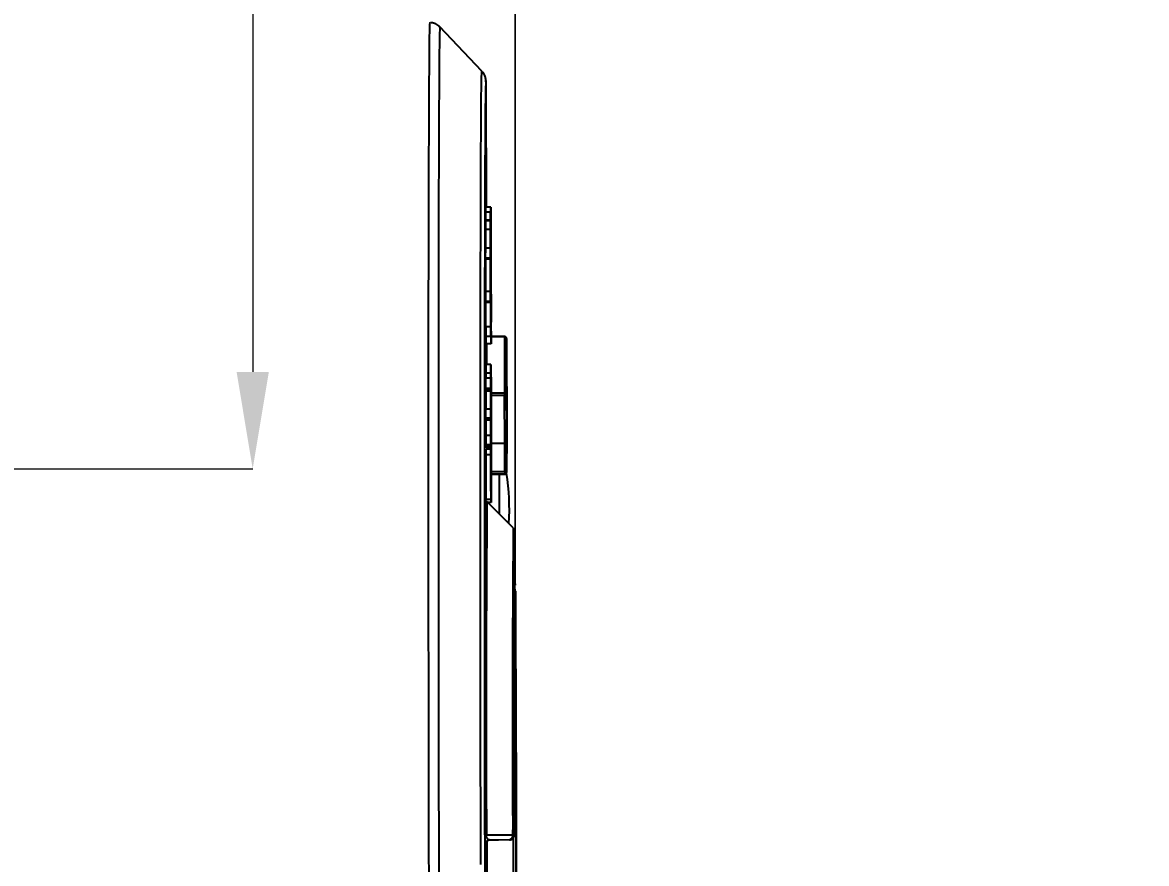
# Model space of a CAD drawing. Header units: millimetres. Extents: x 2301 to 4250, y 838 to 2217.
# Drawn here: x 3310.4 to 3426.4, y 1186.9 to 1273.6 of the extents above; entities that cross this region are included whole.
import ezdxf

# ---------------------------------------------------------------- set-up
doc = ezdxf.new("R2010")
doc.units = ezdxf.units.MM
doc.layers.add('AM_5', color=3, linetype='Continuous', lineweight=25)
doc.layers.add('标注', color=3, linetype='Continuous', lineweight=13)
doc.styles.add('SLDTEXTSTYLE1', font='txt.shx', dxfattribs={"width": 0.7, "bigfont": 'gbcbig.shx'})
doc.dimstyles.new('SLDDIMSTYLE12$0', dxfattribs={"dimtxt": 12, "dimasz": 10, "dimexe": 0, "dimexo": 0.0625, "dimgap": 0.875, "dimtad": 1, "dimdec": 1, "dimlfac": 1.8, "dimrnd": 1e-09, "dimzin": 12, "dimdsep": 46, "dimtxsty": 'SLDTEXTSTYLE1', "dimcen": 0.09, "dimdle": 8.16, "dimclrd": 3, "dimclre": 3, "dimadec": 0, "dimazin": 3, "dimtfac": 1, "dimtdec": 1, "dimtofl": 0, "dimtmove": 0, "dimatfit": 3, "dimfxl": 0, "dimfrac": 2, "dimtolj": 1, "dimlwd": 5, "dimlwe": 5, "dimarcsym": 0})

# ---------------------------------------------------------------- blocks, each defined once
blk = doc.blocks.new('*D73')
at = {"layer": 'Defpoints', "color": 0, "transparency": 16777216}
for p in [(3361.3, 1388.11), (3189.17, 1300.49), (3361.3, 1219.31)]:
    blk.add_point(p, dxfattribs=at)
at = {"layer": '标注', "color": 3, "lineweight": 5, "transparency": 16777216}
blk.add_line((3189.17, 1300.55), (3189.17, 1388.11), dxfattribs=at)
at = {"layer": '标注', "color": 3, "linetype": 'Continuous', "lineweight": 5, "transparency": 16777216}
for p, q in [((3199.17, 1388.11), (3351.3, 1388.11)), ((3361.3, 1219.37), (3361.3, 1388.11))]:
    blk.add_line(p, q, dxfattribs=at)
at = {"layer": '标注', "color": 3, "transparency": 16777216}
for points in [[(3199.17, 1389.78), (3199.17, 1386.45), (3189.17, 1388.11)], [(3351.3, 1389.78), (3351.3, 1386.45), (3361.3, 1388.11)]]:
    blk.add_solid(points, dxfattribs=at)
at = {"layer": '标注', "color": 0, "transparency": 16777216, "insert": (3275.24, 1393.99), "char_height": 10, "attachment_point": 5, "style": 'SLDTEXTSTYLE1'}
blk.add_mtext('\\A1;175', dxfattribs=at)
blk = doc.blocks.new('*D52')
at = {"layer": 'Defpoints', "color": 0, "transparency": 16777216}
for p in [(3307.18, 1341.68), (3038.87, 1227.58), (3334.16, 1227.58)]:
    blk.add_point(p, dxfattribs=at)
at = {"layer": '标注', "color": 3, "lineweight": 5, "transparency": 16777216}
blk.add_line((3307.24, 1341.68), (3334.16, 1341.68), dxfattribs=at)
at = {"layer": '标注', "color": 3, "linetype": 'Continuous', "lineweight": 5, "transparency": 16777216}
for p, q in [((3334.16, 1331.68), (3334.16, 1237.58)), ((3038.93, 1227.58), (3334.16, 1227.58))]:
    blk.add_line(p, q, dxfattribs=at)
at = {"layer": '标注', "color": 3, "transparency": 16777216}
for points in [[(3332.5, 1331.68), (3335.83, 1331.68), (3334.16, 1341.68)], [(3332.5, 1237.58), (3335.83, 1237.58), (3334.16, 1227.58)]]:
    blk.add_solid(points, dxfattribs=at)
at = {"layer": '标注', "color": 0, "transparency": 16777216, "insert": (3328.29, 1284.63), "char_height": 10, "attachment_point": 5, "rotation": 90, "style": 'SLDTEXTSTYLE1'}
blk.add_mtext('\\A1;115', dxfattribs=at)
blk = doc.blocks.new('*D75')
at = {"layer": 'AM_5', "color": 3, "lineweight": 5, "transparency": 16777216}
blk.add_line((3361.25, 1218.69), (3361.25, 1387.5), dxfattribs=at)
at = {"layer": 'AM_5', "color": 3, "linetype": 'Continuous', "lineweight": 5, "transparency": 16777216}
for p, q in [((3371.25, 1387.5), (3532.23, 1387.5)), ((3542.23, 1221.2), (3542.23, 1387.5))]:
    blk.add_line(p, q, dxfattribs=at)
at = {"layer": 'AM_5', "color": 3, "transparency": 16777216}
for points in [[(3371.25, 1389.17), (3371.25, 1385.84), (3361.25, 1387.5)], [(3532.23, 1389.17), (3532.23, 1385.84), (3542.23, 1387.5)]]:
    blk.add_solid(points, dxfattribs=at)
at = {"layer": 'Defpoints', "color": 0, "transparency": 16777216}
for p in [(3542.23, 1387.5), (3542.23, 1221.14), (3361.25, 1218.63)]:
    blk.add_point(p, dxfattribs=at)
at = {"layer": 'AM_5', "color": 0, "transparency": 16777216, "insert": (3451.74, 1394.38), "char_height": 12, "attachment_point": 5, "style": 'SLDTEXTSTYLE1'}
blk.add_mtext('\\A1;195', dxfattribs=at)

msp = doc.modelspace()

# ---------------------------------------------------------------- linework, layer by layer
at = {"color": 7, "linetype": 'Continuous', "lineweight": 25}
for p, q in [((3357.818, 1268.601), (3353.486, 1273.15)), ((3358.286, 1254.569), (3358.265, 1266.876)), ((3358.72, 1254.055), (3358.22, 1254.054)), ((3358.22, 1253.223), (3358.22, 1254.054)), ((3358.731, 1254.57), (3358.231, 1254.569)), ((3358.231, 1254.569), (3358.232, 1254.569)), ((3358.232, 1254.054), (3358.231, 1254.569)), ((3358.732, 1254.57), (3358.232, 1254.569)), ((3358.72, 1253.224), (3358.72, 1254.055)), ((3358.731, 1254.57), (3358.732, 1254.57)), ((3358.732, 1254.57), (3358.738, 1251.954)), ((3358.206, 1252.26), (3358.207, 1253.154)), ((3358.707, 1253.155), (3358.207, 1253.154)), ((3358.72, 1253.224), (3358.22, 1253.223)), ((3358.706, 1252.261), (3358.707, 1253.155)), ((3358.706, 1252.261), (3358.206, 1252.26)), ((3358.742, 1252.594), (3358.736, 1252.594)), ((3358.741, 1251.636), (3358.742, 1252.594)), ((3358.737, 1249.782), (3358.738, 1250.613)), ((3358.204, 1249.321), (3358.205, 1250.343)), ((3358.705, 1250.344), (3358.205, 1250.343)), ((3358.704, 1249.322), (3358.705, 1250.344)), ((3358.709, 1250.026), (3358.712, 1249.963)), ((3358.713, 1249.389), (3358.709, 1249.451)), ((3358.72, 1245.752), (3358.713, 1249.389)), ((3358.714, 1249.964), (3358.727, 1249.906)), ((3358.728, 1249.331), (3358.715, 1249.39)), ((3358.715, 1249.39), (3358.722, 1245.752)), ((3358.704, 1249.322), (3358.204, 1249.321)), ((3358.205, 1249.193), (3358.204, 1249.321)), ((3358.705, 1249.194), (3358.205, 1249.193)), ((3358.22, 1245.876), (3358.213, 1249.193)), ((3358.705, 1249.194), (3358.704, 1249.322)), ((3358.728, 1249.331), (3358.715, 1249.331)), ((3358.725, 1249.011), (3358.716, 1249.011)), ((3358.721, 1249.009), (3358.716, 1249.009)), ((3358.72, 1248.242), (3358.717, 1248.242)), ((3358.72, 1248.242), (3358.721, 1249.009)), ((3358.725, 1248.244), (3358.725, 1249.011)), ((3358.735, 1245.821), (3358.728, 1249.331)), ((3358.731, 1248.63), (3358.736, 1246.205)), ((3358.736, 1248.057), (3358.732, 1248.057)), ((3358.735, 1247.035), (3358.736, 1248.057)), ((3358.74, 1247.739), (3358.742, 1247.74)), ((3358.743, 1247.166), (3358.74, 1247.165)), ((3358.743, 1247.741), (3358.749, 1247.743)), ((3358.751, 1247.169), (3358.745, 1247.167)), ((3358.735, 1247.035), (3358.734, 1247.035)), ((3358.736, 1246.844), (3358.735, 1247.035)), ((3358.736, 1246.844), (3358.735, 1246.844)), ((3358.213, 1244.853), (3358.213, 1245.876)), ((3358.713, 1245.876), (3358.213, 1245.876)), ((3358.713, 1244.854), (3358.213, 1244.853)), ((3358.213, 1244.726), (3358.213, 1244.853)), ((3358.713, 1244.727), (3358.213, 1244.726)), ((3358.713, 1244.854), (3358.713, 1245.876)), ((3358.713, 1244.727), (3358.713, 1244.854)), ((3358.716, 1245.686), (3358.72, 1245.752)), ((3358.721, 1245.177), (3358.718, 1245.112)), ((3358.722, 1245.752), (3358.725, 1245.754)), ((3358.725, 1245.754), (3358.722, 1245.754)), ((3358.736, 1245.247), (3358.723, 1245.178)), ((3358.727, 1245.754), (3358.73, 1245.756)), ((3358.732, 1245.756), (3358.735, 1245.821)), ((3358.749, 1245.188), (3358.748, 1244.358)), ((3358.728, 1243.136), (3358.727, 1242.241)), ((3358.76, 1243.468), (3358.759, 1242.701)), ((3358.727, 1242.241), (3358.227, 1242.241)), ((3358.244, 1241.226), (3358.242, 1242.241)), ((3358.745, 1242.057), (3358.744, 1241.226)), ((3358.744, 1241.226), (3358.244, 1241.226)), ((3358.26, 1240.465), (3358.256, 1241.226)), ((3358.76, 1240.466), (3358.26, 1240.465)), ((3358.314, 1238.352), (3358.311, 1240.466)), ((3360.16, 1241.221), (3358.758, 1241.218)), ((3360.16, 1241.186), (3358.758, 1241.184)), ((3358.76, 1240.594), (3358.76, 1240.466)), ((3360.384, 1236.088), (3360.36, 1241.021)), ((3358.243, 1237.457), (3358.244, 1238.352)), ((3358.744, 1238.352), (3358.244, 1238.352)), ((3358.743, 1237.458), (3358.744, 1238.352)), ((3360.359, 1238.62), (3360.364, 1237.565)), ((3360.359, 1238.423), (3360.359, 1238.62)), ((3360.363, 1237.607), (3360.359, 1238.423)), ((3358.23, 1235.855), (3358.231, 1236.941)), ((3358.731, 1236.942), (3358.231, 1236.941)), ((3358.743, 1237.458), (3358.243, 1237.457)), ((3358.73, 1235.856), (3358.731, 1236.942)), ((3358.751, 1236.695), (3358.752, 1237.525)), ((3358.754, 1236.44), (3358.751, 1236.695)), ((3358.752, 1237.525), (3358.754, 1237.079)), ((3360.357, 1236.997), (3360.361, 1236.232)), ((3360.357, 1236.8), (3360.357, 1236.997)), ((3360.362, 1235.797), (3360.357, 1236.8)), ((3360.358, 1237.679), (3360.362, 1236.976)), ((3360.358, 1237.483), (3360.358, 1237.679)), ((3360.362, 1236.78), (3360.358, 1237.483)), ((3360.361, 1236.976), (3360.362, 1236.976)), ((3360.361, 1236.232), (3360.362, 1236.78)), ((3360.362, 1236.976), (3360.363, 1237.607)), ((3360.364, 1237.565), (3360.362, 1235.797)), ((3360.363, 1237.565), (3360.364, 1237.565)), ((3360.365, 1235.291), (3360.368, 1236.862)), ((3360.369, 1236.625), (3360.367, 1235.053)), ((3360.367, 1236.625), (3360.369, 1236.625)), ((3360.368, 1236.862), (3360.369, 1236.625)), ((3358.73, 1235.856), (3358.23, 1235.855)), ((3358.231, 1235.664), (3358.23, 1235.855)), ((3358.731, 1235.665), (3358.231, 1235.664)), ((3358.244, 1233.749), (3358.24, 1235.604)), ((3358.74, 1235.604), (3358.24, 1235.604)), ((3358.731, 1235.665), (3358.73, 1235.856)), ((3358.74, 1235.604), (3358.735, 1235.898)), ((3358.745, 1233.435), (3358.74, 1235.604)), ((3358.742, 1235.605), (3358.752, 1230.883)), ((3358.763, 1232.037), (3358.754, 1236.44)), ((3358.756, 1236.441), (3358.76, 1234.463)), ((3358.771, 1236.064), (3358.756, 1236.064)), ((3358.771, 1234.85), (3358.771, 1236.064)), ((3360.36, 1236.232), (3360.361, 1236.232)), ((3360.363, 1235.704), (3360.365, 1235.291)), ((3360.363, 1235.508), (3360.363, 1235.704)), ((3360.368, 1234.443), (3360.363, 1235.508)), ((3358.771, 1234.85), (3358.759, 1234.85)), ((3358.772, 1234.723), (3358.759, 1234.723)), ((3358.76, 1234.463), (3358.771, 1234.467)), ((3358.771, 1234.467), (3358.76, 1234.467)), ((3358.772, 1234.723), (3358.771, 1234.85)), ((3360.152, 1235.152), (3358.772, 1235.149)), ((3358.773, 1235.403), (3360.152, 1235.405)), ((3360.176, 1230.219), (3360.152, 1235.152)), ((3360.352, 1235.293), (3360.376, 1230.361)), ((3360.364, 1235.291), (3360.365, 1235.291)), ((3360.411, 1235.35), (3360.365, 1235.35)), ((3360.365, 1235.053), (3360.367, 1235.053)), ((3360.367, 1235.053), (3360.369, 1234.64)), ((3360.367, 1234.64), (3360.369, 1234.64)), ((3360.369, 1234.64), (3360.368, 1234.443)), ((3360.376, 1232.893), (3360.378, 1234.66)), ((3360.378, 1234.66), (3360.379, 1234.454)), ((3360.379, 1234.454), (3360.378, 1233.192)), ((3360.378, 1234.454), (3360.379, 1234.454)), ((3358.233, 1232.79), (3358.234, 1233.749)), ((3358.734, 1233.75), (3358.234, 1233.749)), ((3358.733, 1232.791), (3358.734, 1233.75)), ((3358.738, 1233.432), (3358.745, 1233.435)), ((3358.756, 1232.609), (3358.756, 1233.311)), ((3358.769, 1233.892), (3358.761, 1233.888)), ((3358.761, 1233.888), (3358.764, 1232.484)), ((3358.772, 1233.637), (3358.762, 1233.637)), ((3358.774, 1234.213), (3358.772, 1233.637)), ((3360.036, 1233.727), (3360.411, 1233.727)), ((3360.376, 1233.192), (3360.378, 1233.192)), ((3360.376, 1233.172), (3360.378, 1233.172)), ((3360.38, 1233.513), (3360.377, 1232.572)), ((3360.378, 1233.172), (3360.381, 1234.185)), ((3360.378, 1233.192), (3360.378, 1233.172)), ((3360.379, 1233.513), (3360.38, 1233.513)), ((3360.38, 1234.019), (3360.381, 1234.019)), ((3360.38, 1233.492), (3360.38, 1233.513)), ((3360.38, 1232.097), (3360.38, 1233.492)), ((3360.381, 1234.185), (3360.381, 1234.019)), ((3360.381, 1234.019), (3360.381, 1232.51)), ((3360.381, 1232.489), (3360.383, 1233.751)), ((3360.384, 1233.544), (3360.381, 1231.776)), ((3360.382, 1233.544), (3360.384, 1233.544)), ((3360.383, 1233.751), (3360.384, 1233.544)), ((3360.385, 1233.327), (3360.39, 1232.272)), ((3360.385, 1233.13), (3360.385, 1233.327)), ((3360.388, 1232.314), (3360.385, 1233.13)), ((3358.733, 1232.791), (3358.233, 1232.79)), ((3358.234, 1232.599), (3358.233, 1232.79)), ((3358.734, 1232.6), (3358.234, 1232.599)), ((3358.25, 1231.006), (3358.246, 1232.599)), ((3358.734, 1232.6), (3358.733, 1232.791)), ((3358.746, 1232.86), (3358.739, 1232.857)), ((3358.75, 1230.754), (3358.746, 1232.86)), ((3358.764, 1232.484), (3358.775, 1232.489)), ((3358.775, 1232.489), (3358.764, 1232.489)), ((3358.778, 1232.298), (3358.776, 1231.595)), ((3360.377, 1232.572), (3360.376, 1232.893)), ((3360.38, 1232.51), (3360.381, 1232.51)), ((3360.38, 1232.489), (3360.381, 1232.489)), ((3360.381, 1231.776), (3360.38, 1232.097)), ((3360.381, 1232.51), (3360.381, 1232.489)), ((3360.384, 1232.386), (3360.388, 1231.683)), ((3360.384, 1232.19), (3360.384, 1232.386)), ((3360.387, 1231.487), (3360.384, 1232.19)), ((3360.39, 1232.272), (3360.387, 1230.505)), ((3360.388, 1231.683), (3360.388, 1232.314)), ((3360.388, 1232.272), (3360.39, 1232.272)), ((3360.391, 1232.045), (3360.392, 1231.797)), ((3360.392, 1230.856), (3360.391, 1232.045)), ((3358.242, 1230.047), (3358.243, 1231.006)), ((3358.743, 1231.007), (3358.243, 1231.006)), ((3358.742, 1230.048), (3358.743, 1231.007)), ((3358.752, 1230.883), (3358.755, 1230.437)), ((3358.767, 1230.123), (3358.764, 1231.718)), ((3358.772, 1231.913), (3358.765, 1231.91)), ((3358.765, 1231.91), (3358.769, 1230.187)), ((3358.776, 1231.595), (3358.766, 1231.595)), ((3358.773, 1231.908), (3358.772, 1231.913)), ((3360.383, 1231.704), (3360.387, 1230.939)), ((3360.383, 1231.507), (3360.383, 1231.704)), ((3360.387, 1230.505), (3360.383, 1231.507)), ((3360.385, 1230.939), (3360.387, 1230.939)), ((3360.386, 1231.683), (3360.388, 1231.683)), ((3360.387, 1230.939), (3360.387, 1231.487)), ((3360.391, 1231.797), (3360.392, 1231.797)), ((3360.392, 1231.797), (3360.393, 1230.66)), ((3360.394, 1230.391), (3360.395, 1231.156)), ((3360.397, 1230.918), (3360.394, 1229.15)), ((3360.395, 1231.156), (3360.397, 1230.918)), ((3360.395, 1230.918), (3360.397, 1230.918)), ((3358.742, 1230.048), (3358.242, 1230.047)), ((3358.243, 1229.856), (3358.242, 1230.047)), ((3358.743, 1229.857), (3358.243, 1229.856)), ((3358.253, 1229.733), (3358.253, 1229.856)), ((3358.753, 1229.734), (3358.253, 1229.733)), ((3358.743, 1229.857), (3358.742, 1230.048)), ((3358.747, 1230.753), (3358.75, 1230.754)), ((3358.752, 1230.18), (3358.747, 1230.178)), ((3358.753, 1229.734), (3358.752, 1230.18)), ((3358.755, 1230.437), (3358.753, 1229.734)), ((3358.765, 1229.675), (3358.767, 1230.123)), ((3358.766, 1229.42), (3358.765, 1229.675)), ((3358.769, 1230.187), (3358.781, 1230.192)), ((3358.781, 1230.192), (3358.769, 1230.192)), ((3358.785, 1230.002), (3358.782, 1229.362)), ((3358.824, 1230.217), (3360.176, 1230.219)), ((3360.387, 1230.66), (3360.393, 1230.66)), ((3360.429, 1230.637), (3360.387, 1230.637)), ((3360.394, 1229.15), (3360.391, 1229.667)), ((3360.392, 1229.812), (3360.393, 1229.584)), ((3360.393, 1230.66), (3360.394, 1230.391)), ((3360.394, 1230.194), (3360.393, 1230.484)), ((3360.393, 1230.391), (3360.394, 1230.391)), ((3360.393, 1229.584), (3360.394, 1230.194)), ((3358.246, 1229.027), (3358.247, 1229.603)), ((3358.746, 1229.028), (3358.246, 1229.027)), ((3358.747, 1229.604), (3358.247, 1229.603)), ((3358.746, 1229.028), (3358.747, 1229.604)), ((3358.759, 1228.522), (3358.76, 1229.161)), ((3358.762, 1229.482), (3358.762, 1228.779)), ((3358.766, 1229.42), (3358.762, 1229.42)), ((3358.782, 1229.362), (3358.762, 1229.362)), ((3358.768, 1229.357), (3358.762, 1229.357)), ((3358.768, 1229.357), (3358.769, 1229.421)), ((3358.775, 1227.252), (3358.768, 1229.357)), ((3358.779, 1229.616), (3358.771, 1229.613)), ((3360.392, 1229.584), (3360.393, 1229.584)), ((3358.752, 1227.37), (3358.762, 1227.31)), ((3358.763, 1226.672), (3358.754, 1226.732)), ((3358.764, 1227.311), (3358.775, 1227.252)), ((3358.778, 1226.614), (3358.766, 1226.673)), ((3358.777, 1227.292), (3360.183, 1227.294)), ((3360.184, 1227.041), (3358.778, 1227.039)), ((3358.778, 1227.035), (3360.185, 1227.038)), ((3360.186, 1227.041), (3360.184, 1227.041)), ((3358.757, 1225.265), (3358.757, 1224.434)), ((3358.769, 1225.461), (3358.768, 1224.694)), ((3358.785, 1225.148), (3358.785, 1224.126)), ((3358.757, 1224.434), (3358.257, 1224.433)), ((3361.054, 1221.494), (3358.342, 1224.197)), ((3358.785, 1224.126), (3358.413, 1224.126)), ((3358.768, 1224.694), (3358.757, 1224.694)), ((3361.052, 1221.492), (3361.054, 1221.494)), ((3361.251, 1215.71), (3361.252, 1217.951)), ((3361.251, 1215.71), (3361.235, 1215.584)), ((3361.273, 1214.958), (3361.273, 1212.717)), ((3360.999, 1189.835), (3360.999, 1190.339)), ((3358.366, 1189.214), (3358.519, 1189.327)), ((3360.836, 1189.34), (3360.845, 1189.344)), ((3361.147, 1189.804), (3361.155, 1189.808)), ((3358.161, 1188.804), (3358.142, 1188.797))]:
    msp.add_line(p, q, dxfattribs=at)
at = {"color": 7, "linetype": 'Continuous', "lineweight": 25, "flags": 128}
for points in [[(3352.357, 1183.99), (3352.347, 1189.544), (3352.339, 1195.086), (3352.331, 1200.596), (3352.325, 1206.048), (3352.321, 1211.423), (3352.317, 1216.696), (3352.315, 1221.848), (3352.314, 1226.856), (3352.314, 1231.7), (3352.315, 1236.36), (3352.318, 1240.817), (3352.322, 1245.054), (3352.327, 1249.051), (3352.334, 1252.794), (3352.341, 1256.267), (3352.35, 1259.455), (3352.36, 1262.346), (3352.371, 1264.927), (3352.383, 1267.188), (3352.396, 1269.12), (3352.41, 1270.715), (3352.425, 1271.966), (3352.441, 1272.869), (3352.457, 1273.418), (3352.474, 1273.613), (3352.475, 1273.614)], [(3353.487, 1273.149), (3353.485, 1273.15), (3353.468, 1272.956), (3353.451, 1272.409), (3353.436, 1271.511), (3353.421, 1270.267), (3353.407, 1268.681), (3353.394, 1266.759), (3353.382, 1264.51), (3353.371, 1261.943), (3353.361, 1259.068), (3353.352, 1255.896), (3353.345, 1252.442), (3353.338, 1248.72), (3353.333, 1244.743), (3353.329, 1240.53), (3353.326, 1236.096), (3353.325, 1231.461), (3353.325, 1226.643), (3353.326, 1221.662), (3353.328, 1216.538), (3353.332, 1211.293), (3353.336, 1205.947), (3353.343, 1200.524), (3353.35, 1195.044), (3353.358, 1189.531), (3353.368, 1184.007)], [(3357.701, 1186.782), (3357.692, 1192.132), (3357.685, 1197.459), (3357.678, 1202.741), (3357.673, 1207.955), (3357.669, 1213.078), (3357.667, 1218.089), (3357.665, 1222.966), (3357.665, 1227.688), (3357.666, 1232.236), (3357.668, 1236.588), (3357.672, 1240.728), (3357.677, 1244.636), (3357.683, 1248.297), (3357.69, 1251.694), (3357.698, 1254.814), (3357.707, 1257.641), (3357.718, 1260.166), (3357.73, 1262.376), (3357.742, 1264.262), (3357.755, 1265.816), (3357.77, 1267.031), (3357.785, 1267.903), (3357.801, 1268.427), (3357.817, 1268.601), (3357.818, 1268.601)], [(3358.228, 1267.563), (3358.214, 1267.376), (3358.198, 1266.825), (3358.183, 1265.916), (3358.168, 1264.656), (3358.155, 1263.048), (3358.142, 1261.101), (3358.131, 1258.823), (3358.121, 1256.224), (3358.111, 1253.316), (3358.103, 1250.111), (3358.096, 1246.625), (3358.091, 1242.872), (3358.086, 1238.869), (3358.083, 1234.635), (3358.081, 1230.187), (3358.08, 1225.547), (3358.081, 1220.734), (3358.083, 1215.77), (3358.086, 1210.677), (3358.091, 1205.478), (3358.096, 1200.196), (3358.103, 1194.855), (3358.112, 1189.479), (3358.121, 1184.09)], [(3358.265, 1266.876), (3358.248, 1267.402), (3358.23, 1267.569), (3358.228, 1267.563)], [(3360.152, 1235.405), (3360.191, 1235.403), (3360.228, 1235.397), (3360.263, 1235.386), (3360.293, 1235.372), (3360.318, 1235.356), (3360.337, 1235.336), (3360.348, 1235.315), (3360.352, 1235.293)], [(3360.396, 1235.268), (3360.394, 1235.182), (3360.393, 1235.151), (3360.393, 1235.151)], [(3358.136, 1189.852), (3358.131, 1193.464), (3358.128, 1197.013), (3358.126, 1200.468), (3358.125, 1203.796), (3358.125, 1206.965), (3358.126, 1209.947), (3358.129, 1212.714), (3358.133, 1215.239), (3358.138, 1217.499), (3358.144, 1219.474), (3358.151, 1221.144), (3358.16, 1222.495), (3358.169, 1223.513), (3358.179, 1224.189), (3358.19, 1224.517), (3358.201, 1224.494), (3358.213, 1224.119), (3358.226, 1223.397), (3358.239, 1222.334), (3358.252, 1220.94)], [(3361.252, 1217.951), (3361.239, 1219.312), (3361.226, 1220.303), (3361.213, 1220.915), (3361.202, 1221.14), (3361.19, 1220.975), (3361.18, 1220.423), (3361.17, 1219.489), (3361.162, 1218.185), (3361.155, 1216.525), (3361.148, 1214.527), (3361.143, 1212.216), (3361.14, 1209.616), (3361.138, 1206.757), (3361.137, 1203.673), (3361.137, 1200.397), (3361.139, 1196.968), (3361.142, 1193.423), (3361.147, 1189.804)], [(3361.37, 1158.789), (3361.375, 1161.046), (3361.379, 1163.597), (3361.381, 1166.411), (3361.382, 1169.458), (3361.382, 1172.702), (3361.38, 1176.107), (3361.377, 1179.634), (3361.373, 1183.242), (3361.367, 1186.892), (3361.36, 1190.541), (3361.352, 1194.149), (3361.343, 1197.673), (3361.333, 1201.074), (3361.322, 1204.314), (3361.311, 1207.356), (3361.299, 1210.164), (3361.286, 1212.708), (3361.273, 1214.958)], [(3361.273, 1212.717), (3361.285, 1210.633), (3361.296, 1208.284), (3361.307, 1205.694), (3361.318, 1202.894), (3361.328, 1199.914), (3361.337, 1196.788), (3361.346, 1193.551), (3361.353, 1190.239), (3361.359, 1186.889), (3361.364, 1183.538), (3361.369, 1180.225), (3361.371, 1176.985), (3361.373, 1173.856), (3361.373, 1170.872), (3361.372, 1168.067), (3361.37, 1165.472), (3361.367, 1163.117), (3361.362, 1161.027)], [(3358.169, 1184.799), (3358.169, 1184.949), (3358.168, 1185.567), (3358.166, 1186.186), (3358.165, 1186.805), (3358.164, 1187.424), (3358.163, 1188.042), (3358.162, 1188.661), (3358.161, 1189.278)], [(3358.284, 1189.824), (3359.805, 1189.83), (3360.999, 1189.835)], [(3358.358, 1184.413), (3358.357, 1185.18), (3358.351, 1188.583), (3358.35, 1189.199)], [(3360.648, 1189.304), (3359.524, 1189.3), (3358.642, 1189.298)], [(3361.074, 1183.986), (3361.069, 1186.888), (3361.064, 1189.526)]]:
    msp.add_lwpolyline(points, dxfattribs=at)
at = {"color": 7, "linetype": 'Continuous', "lineweight": 25}
for centre, radius, start, end in [((3356.765, 1266.873), 1.5, 0.09872, 1.46332), ((5733.33, 1234.913), 2373.178, 179.848529, 179.988109), ((3360.16, 1241.021), 0.2, 0.27867, 90.09849), ((3361.186, 1241.195), 1.026, 178.55289, 180.46692), ((3360.176, 1241.001), 0.186, 6.0839, 94.91755), ((5711.454, 1234.805), 2351.102, 179.848529, 179.988109), ((3407.109, 1236.049), 46.725, 179.9521, 181.10121), ((3414.428, 1235.388), 54.276, 179.98205, 180.24951), ((3360.177, 1235.329), 0.179, 262.10277, 348.50317), ((2758.848, 1232.112), 601.556, 359.536059, 0.30058), ((3360.201, 1230.397), 0.179, 262.10277, 348.50317), ((2569.394, 1226.743), 790.79, 0.039928, 0.251827), ((2516.875, 1226.653), 843.509, 0.039928, 0.251827), ((5327.203, 1226.823), 1967.603, 179.993795, 180.113105), ((5346.167, 1226.841), 1986.564, 179.994362, 180.112626), ((3360.23, 1227.066), 0.234, 48.77348, 101.52991), ((3383.042, 1227.26), 22.859, 179.91361, 180.54894), ((3360.184, 1227.241), 0.2, 270.08707, 0.07993), ((3336.15, 1223.329), 24.5, 356.74181, 8.9325), ((6127.353, 1202.308), 2769.098, 179.547097, 180.258305), ((5597.059, 1202.074), 2236.091, 179.502437, 180.300687), ((5576.76, 1200.364), 2215.63, 179.529309, 180.272985), ((3356.932, 1218.099), 4.298, 357.5452, 6.23459), ((3109.964, 1213.958), 251.294, 0.39955, 0.90225), ((3360.773, 1214.957), 0.5, 0.35633, 38.11251), ((3361.071, 1214.931), 0.204, 7.61896, 62.28189), ((3358.265, 1190.129), 0.305, 245.02419, 273.52047), ((3358.642, 1188.798), 0.5, 90.09857, 180.09888), ((3360.552, 1189.749), 0.456, 282.18371, 10.8145), ((3360.647, 1189.804), 0.5, 270.09857, 0.09888), ((3361.018, 1189.549), 0.287, 63.19188, 93.66199)]:
    msp.add_arc(centre, radius, start, end, dxfattribs=at)
for points, knots in [([(3353.492, 1273.123), (3353.454, 1273.169), (3353.315, 1273.337), (3352.966, 1273.541), (3352.648, 1273.58), (3352.499, 1273.597)], [0, 0, 0, 0, 0.1662317, 0.609863, 1, 1, 1, 1]), ([(3358.265, 1266.911), (3358.262, 1267.023), (3358.252, 1267.355), (3358.247, 1267.545), (3358.223, 1267.753), (3358.195, 1267.922), (3358.119, 1268.148), (3358.008, 1268.386), (3357.876, 1268.52), (3357.822, 1268.574)], [0, 0, 0, 0, 0.2484998, 0.7382691, 0.854121, 0.9113591, 0.9449316, 0.9776623, 1, 1, 1, 1]), ([(3358.72, 1254.055), (3358.721, 1253.497), (3358.723, 1252.578), (3358.726, 1251.301), (3358.728, 1250.22), (3358.729, 1249.5), (3358.73, 1249.141)], [0, 0, 0, 0, 0.3399686, 0.5599789, 0.7799898, 1, 1, 1, 1]), ([(3358.73, 1249.141), (3358.73, 1249.592), (3358.732, 1250.496), (3358.734, 1251.638), (3358.733, 1253.105), (3358.732, 1254.079), (3358.731, 1254.57)], [0, 0, 0, 0, 0.2809181, 0.5618322, 0.7793916, 1, 1, 1, 1]), ([(3358.707, 1253.155), (3358.708, 1252.557), (3358.71, 1251.489), (3358.713, 1250.43), (3358.714, 1249.964)], [0, 0, 0, 0, 0.55994484, 1, 1, 1, 1]), ([(3358.727, 1249.906), (3358.726, 1250.527), (3358.724, 1251.392), (3358.722, 1252.501), (3358.72, 1252.983), (3358.72, 1253.224)], [0, 0, 0, 0, 0.5601054, 0.7801414, 1, 1, 1, 1]), ([(3358.211, 1250.343), (3358.21, 1250.651), (3358.209, 1251.13), (3358.208, 1251.783), (3358.207, 1252.101), (3358.206, 1252.26)], [0, 0, 0, 0, 0.475486, 0.7391408, 1, 1, 1, 1]), ([(3358.712, 1249.963), (3358.711, 1250.398), (3358.709, 1251.004), (3358.708, 1251.784), (3358.707, 1252.102), (3358.706, 1252.261)], [0, 0, 0, 0, 0.5612182, 0.7817784, 1, 1, 1, 1]), ([(3358.738, 1251.954), (3358.737, 1251.792), (3358.736, 1251.469), (3358.735, 1250.82), (3358.733, 1249.896), (3358.732, 1249.152), (3358.731, 1248.63)], [0, 0, 0, 0, 0.1857397, 0.3726053, 0.5594855, 1, 1, 1, 1]), ([(3358.742, 1252.594), (3358.745, 1250.887), (3358.749, 1248.731), (3358.754, 1246.136), (3358.757, 1244.796), (3358.759, 1243.911), (3358.76, 1243.468)], [0, 0, 0, 0, 0.5600481, 0.7067506, 0.8534517, 1, 1, 1, 1]), ([(3358.738, 1250.613), (3358.739, 1250.076), (3358.741, 1249.119), (3358.743, 1248.162), (3358.743, 1247.741)], [0, 0, 0, 0, 0.5599974, 1, 1, 1, 1]), ([(3358.749, 1247.743), (3358.748, 1248.473), (3358.746, 1249.489), (3358.743, 1250.793), (3358.742, 1251.355), (3358.741, 1251.636)], [0, 0, 0, 0, 0.5602107, 0.7802949, 1, 1, 1, 1]), ([(3358.705, 1250.344), (3358.705, 1250.266), (3358.706, 1250.108), (3358.707, 1250.04), (3358.708, 1250.031), (3358.709, 1250.026)], [0, 0, 0, 0, 0.2754663, 0.5570589, 1, 1, 1, 1]), ([(3358.708, 1249.442), (3358.707, 1249.45), (3358.706, 1249.467), (3358.705, 1249.292), (3358.705, 1249.194)], [0, 0, 0, 0, 0.4407131, 1, 1, 1, 1]), ([(3358.742, 1247.74), (3358.741, 1248.126), (3358.739, 1248.814), (3358.738, 1249.487), (3358.737, 1249.782)], [0, 0, 0, 0, 0.5607897, 1, 1, 1, 1]), ([(3358.725, 1245.754), (3358.724, 1246.221), (3358.723, 1246.873), (3358.721, 1247.708), (3358.72, 1248.065), (3358.72, 1248.242)], [0, 0, 0, 0, 0.5605179, 0.7807563, 1, 1, 1, 1]), ([(3358.721, 1249.009), (3358.721, 1248.704), (3358.722, 1248.093), (3358.725, 1247.01), (3358.726, 1246.231), (3358.727, 1245.754)], [0, 0, 0, 0, 0.27966566, 0.55979083, 1, 1, 1, 1]), ([(3358.725, 1249.011), (3358.727, 1248.404), (3358.729, 1247.319), (3358.731, 1246.234), (3358.732, 1245.756)], [0, 0, 0, 0, 0.5599992, 1, 1, 1, 1]), ([(3358.73, 1245.756), (3358.729, 1246.223), (3358.728, 1246.875), (3358.726, 1247.71), (3358.725, 1248.066), (3358.725, 1248.244)], [0, 0, 0, 0, 0.5605179, 0.7807563, 1, 1, 1, 1]), ([(3358.736, 1248.057), (3358.736, 1247.975), (3358.737, 1247.81), (3358.738, 1247.736), (3358.739, 1247.741), (3358.739, 1247.743)], [0, 0, 0, 0, 0.3514545, 0.7072051, 1, 1, 1, 1]), ([(3358.74, 1247.165), (3358.739, 1247.162), (3358.738, 1247.157), (3358.737, 1246.939), (3358.736, 1246.844)], [0, 0, 0, 0, 0.5612569, 1, 1, 1, 1]), ([(3358.748, 1244.358), (3358.747, 1244.884), (3358.746, 1245.824), (3358.744, 1246.756), (3358.743, 1247.166)], [0, 0, 0, 0, 0.5597741, 1, 1, 1, 1]), ([(3358.745, 1247.167), (3358.745, 1246.795), (3358.747, 1246.133), (3358.748, 1245.477), (3358.749, 1245.188)], [0, 0, 0, 0, 0.56022, 1, 1, 1, 1]), ([(3358.759, 1242.701), (3358.757, 1243.537), (3358.755, 1245.03), (3358.752, 1246.515), (3358.751, 1247.169)], [0, 0, 0, 0, 0.559723, 1, 1, 1, 1]), ([(3358.736, 1246.205), (3358.739, 1245.767), (3358.743, 1244.89), (3358.751, 1243.021), (3358.757, 1241.515), (3358.76, 1240.594)], [0, 0, 0, 0, 0.27997, 0.5601155, 1, 1, 1, 1]), ([(3358.227, 1242.241), (3358.226, 1242.791), (3358.225, 1243.623), (3358.223, 1244.447), (3358.222, 1244.726)], [0, 0, 0, 0, 0.6615766, 1, 1, 1, 1]), ([(3358.713, 1245.876), (3358.714, 1245.842), (3358.714, 1245.772), (3358.714, 1245.707), (3358.715, 1245.673), (3358.715, 1245.68), (3358.716, 1245.683)], [0, 0, 0, 0, 0.1741114, 0.3502258, 0.7020085, 1, 1, 1, 1]), ([(3358.718, 1245.112), (3358.717, 1245.093), (3358.715, 1245.06), (3358.714, 1244.828), (3358.713, 1244.727)], [0, 0, 0, 0, 0.5611214, 1, 1, 1, 1]), ([(3358.727, 1242.241), (3358.726, 1242.792), (3358.724, 1243.775), (3358.722, 1244.749), (3358.721, 1245.177)], [0, 0, 0, 0, 0.559714, 1, 1, 1, 1]), ([(3358.723, 1245.178), (3358.724, 1244.793), (3358.725, 1244.106), (3358.727, 1243.432), (3358.728, 1243.136)], [0, 0, 0, 0, 0.5605128, 1, 1, 1, 1]), ([(3358.744, 1241.226), (3358.743, 1241.979), (3358.74, 1243.322), (3358.737, 1244.659), (3358.736, 1245.247)], [0, 0, 0, 0, 0.5598354, 1, 1, 1, 1]), ([(3358.76, 1240.466), (3358.756, 1241.48), (3358.749, 1243.291), (3358.741, 1244.739), (3358.738, 1245.375)], [0, 0, 0, 0, 0.5599814, 1, 1, 1, 1]), ([(3358.738, 1245.375), (3358.739, 1244.999), (3358.74, 1244.379), (3358.742, 1243.516), (3358.743, 1242.785), (3358.744, 1242.3), (3358.745, 1242.057)], [0, 0, 0, 0, 0.3400129, 0.5600221, 0.7800284, 1, 1, 1, 1]), ([(3358.744, 1238.352), (3358.745, 1237.814), (3358.747, 1236.738), (3358.751, 1234.825), (3358.754, 1233.449), (3358.756, 1232.609)], [0, 0, 0, 0, 0.2798691, 0.5599181, 1, 1, 1, 1]), ([(3358.245, 1236.941), (3358.245, 1236.949), (3358.244, 1237.047), (3358.244, 1237.186), (3358.244, 1237.344), (3358.243, 1237.413), (3358.243, 1237.452), (3358.243, 1237.46), (3358.243, 1237.458), (3358.243, 1237.457)], [0, 0, 0, 0, 0.0412901, 0.5197109, 0.7596573, 0.8789141, 0.9413067, 0.9688327, 1, 1, 1, 1]), ([(3358.731, 1236.942), (3358.731, 1236.908), (3358.731, 1236.839), (3358.732, 1236.734), (3358.733, 1236.626), (3358.734, 1236.491), (3358.738, 1236.349), (3358.741, 1236.23), (3358.743, 1236.022), (3358.743, 1235.957), (3358.744, 1235.906), (3358.744, 1235.873), (3358.744, 1235.838), (3358.744, 1235.805), (3358.744, 1235.767), (3358.743, 1235.723), (3358.743, 1235.663), (3358.743, 1235.628), (3358.742, 1235.605)], [0, 0, 0, 0, 0.023224, 0.0467952, 0.0935072, 0.1871233, 0.3745427, 0.7493921, 0.811774, 0.8352857, 0.8473822, 0.8533041, 0.8589119, 0.8714728, 0.8843253, 0.9034899, 0.9380934, 1, 1, 1, 1]), ([(3358.762, 1228.779), (3358.76, 1229.511), (3358.757, 1230.974), (3358.753, 1233.157), (3358.749, 1234.977), (3358.746, 1236.244), (3358.745, 1236.877), (3358.744, 1237.187), (3358.744, 1237.345), (3358.743, 1237.414), (3358.743, 1237.453), (3358.743, 1237.461), (3358.743, 1237.459), (3358.743, 1237.458)], [0, 0, 0, 0, 0.2499294, 0.4999341, 0.74994, 0.8749399, 0.9374388, 0.9686585, 0.9843163, 0.9920985, 0.9961699, 0.9979662, 1, 1, 1, 1]), ([(3358.754, 1237.079), (3358.758, 1237.06), (3358.764, 1237.025), (3358.771, 1236.58), (3358.774, 1236.385)], [0, 0, 0, 0, 0.5605813, 1, 1, 1, 1]), ([(3358.733, 1235.906), (3358.733, 1235.913), (3358.732, 1235.936), (3358.731, 1235.778), (3358.731, 1235.665)], [0, 0, 0, 0, 0.2878928, 1, 1, 1, 1]), ([(3358.771, 1236.064), (3358.768, 1236.195), (3358.763, 1236.43), (3358.758, 1236.438), (3358.756, 1236.441)], [0, 0, 0, 0, 0.5597856, 1, 1, 1, 1]), ([(3358.774, 1236.385), (3358.774, 1236.092), (3358.773, 1235.568), (3358.772, 1234.981), (3358.772, 1234.723)], [0, 0, 0, 0, 0.5599205, 1, 1, 1, 1]), ([(3360.371, 1235.105), (3360.371, 1235.306), (3360.371, 1235.558), (3360.372, 1235.669), (3360.373, 1235.664), (3360.374, 1235.588), (3360.374, 1235.493), (3360.375, 1235.446)], [0, 0, 0, 0, 0.4991329, 0.6244235, 0.7496222, 0.8747079, 1, 1, 1, 1]), ([(3360.375, 1235.446), (3360.375, 1235.392), (3360.375, 1235.283), (3360.376, 1235.077), (3360.376, 1234.86), (3360.377, 1234.438), (3360.376, 1234.171), (3360.376, 1233.957)], [0, 0, 0, 0, 0.1253288, 0.250449, 0.3756987, 0.5010036, 1, 1, 1, 1]), ([(3358.771, 1234.467), (3358.772, 1234.464), (3358.773, 1234.458), (3358.773, 1234.44), (3358.774, 1234.382), (3358.774, 1234.362), (3358.774, 1234.343), (3358.774, 1234.328), (3358.774, 1234.312), (3358.774, 1234.264), (3358.774, 1234.237), (3358.774, 1234.213)], [0, 0, 0, 0, 0.4196075, 0.7488334, 0.7801926, 0.8119363, 0.8280906, 0.8437185, 0.8589301, 0.8745408, 1, 1, 1, 1]), ([(3360.372, 1233.637), (3360.372, 1233.69), (3360.371, 1233.797), (3360.371, 1234), (3360.37, 1234.215), (3360.37, 1234.632), (3360.37, 1234.895), (3360.371, 1235.105)], [0, 0, 0, 0, 0.1252973, 0.2504135, 0.3756026, 0.5008782, 1, 1, 1, 1]), ([(3360.372, 1234.857), (3360.372, 1234.714), (3360.371, 1234.499), (3360.371, 1234.162), (3360.372, 1233.954), (3360.372, 1233.874), (3360.372, 1233.833)], [0, 0, 0, 0, 0.5018858, 0.7502037, 0.8752646, 1, 1, 1, 1]), ([(3360.374, 1235.25), (3360.374, 1235.281), (3360.374, 1235.344), (3360.373, 1235.362), (3360.372, 1235.22), (3360.372, 1235.002), (3360.372, 1234.857)], [0, 0, 0, 0, 0.1246914, 0.2497368, 0.4982652, 1, 1, 1, 1]), ([(3360.375, 1234.205), (3360.375, 1234.351), (3360.375, 1234.57), (3360.375, 1234.915), (3360.375, 1235.126), (3360.375, 1235.208), (3360.374, 1235.25)], [0, 0, 0, 0, 0.5016983, 0.750126, 0.8752545, 1, 1, 1, 1]), ([(3358.734, 1233.75), (3358.734, 1233.725), (3358.734, 1233.675), (3358.734, 1233.598), (3358.735, 1233.541), (3358.736, 1233.432), (3358.736, 1233.419), (3358.737, 1233.424), (3358.737, 1233.425)], [0, 0, 0, 0, 0.0851628, 0.1692623, 0.2542219, 0.3389301, 0.9049735, 1, 1, 1, 1]), ([(3358.756, 1233.311), (3358.757, 1233.04), (3358.76, 1232.555), (3358.762, 1232.196), (3358.763, 1232.037)], [0, 0, 0, 0, 0.5587221, 1, 1, 1, 1]), ([(3358.772, 1233.637), (3358.772, 1233.727), (3358.771, 1233.888), (3358.77, 1233.891), (3358.769, 1233.892)], [0, 0, 0, 0, 0.5572979, 1, 1, 1, 1]), ([(3360.372, 1233.833), (3360.373, 1233.802), (3360.373, 1233.739), (3360.374, 1233.712), (3360.374, 1233.841), (3360.375, 1234.059), (3360.375, 1234.205)], [0, 0, 0, 0, 0.1247898, 0.2499391, 0.4981483, 1, 1, 1, 1]), ([(3360.376, 1233.957), (3360.376, 1233.756), (3360.375, 1233.504), (3360.374, 1233.403), (3360.374, 1233.417), (3360.373, 1233.495), (3360.372, 1233.59), (3360.372, 1233.637)], [0, 0, 0, 0, 0.4989816, 0.6242715, 0.7495146, 0.8746656, 1, 1, 1, 1]), ([(3358.739, 1232.857), (3358.738, 1232.859), (3358.736, 1232.861), (3358.735, 1232.679), (3358.734, 1232.6)], [0, 0, 0, 0, 0.5611331, 1, 1, 1, 1]), ([(3358.764, 1231.718), (3358.762, 1231.881), (3358.76, 1232.173), (3358.757, 1232.298), (3358.756, 1232.354)], [0, 0, 0, 0, 0.5607786, 1, 1, 1, 1]), ([(3358.756, 1232.354), (3358.757, 1231.815), (3358.759, 1230.853), (3358.761, 1229.901), (3358.762, 1229.482)], [0, 0, 0, 0, 0.5601155, 1, 1, 1, 1]), ([(3358.775, 1232.489), (3358.775, 1232.491), (3358.776, 1232.495), (3358.777, 1232.418), (3358.778, 1232.384), (3358.778, 1232.36), (3358.778, 1232.326), (3358.778, 1232.308), (3358.778, 1232.298)], [0, 0, 0, 0, 0.7490145, 0.8739827, 0.905501, 0.9378604, 0.9674823, 1, 1, 1, 1]), ([(3358.743, 1231.007), (3358.743, 1230.979), (3358.743, 1230.925), (3358.743, 1230.84), (3358.744, 1230.778), (3358.745, 1230.743), (3358.745, 1230.749), (3358.746, 1230.752)], [0, 0, 0, 0, 0.0878866, 0.1763069, 0.3521856, 0.7045014, 1, 1, 1, 1]), ([(3358.776, 1231.595), (3358.776, 1231.676), (3358.775, 1231.839), (3358.774, 1231.882), (3358.774, 1231.903)], [0, 0, 0, 0, 0.4982794, 1, 1, 1, 1]), ([(3360.389, 1230.732), (3360.39, 1230.788), (3360.39, 1230.9), (3360.39, 1230.961), (3360.391, 1230.943), (3360.392, 1230.885), (3360.392, 1230.856)], [0, 0, 0, 0, 0.28037049, 0.55921566, 0.77971531, 1, 1, 1, 1]), ([(3358.747, 1230.178), (3358.746, 1230.179), (3358.744, 1230.18), (3358.743, 1229.955), (3358.743, 1229.857)], [0, 0, 0, 0, 0.5620252, 1, 1, 1, 1]), ([(3358.781, 1230.192), (3358.782, 1230.197), (3358.783, 1230.203), (3358.784, 1230.125), (3358.784, 1230.1), (3358.784, 1230.079), (3358.785, 1230.056), (3358.785, 1230.03), (3358.785, 1230.014), (3358.785, 1230.002)], [0, 0, 0, 0, 0.7488716, 0.8537444, 0.8945017, 0.9377606, 0.9533379, 0.9676806, 1, 1, 1, 1]), ([(3360.391, 1229.667), (3360.391, 1229.753), (3360.39, 1229.924), (3360.389, 1230.242), (3360.389, 1230.533), (3360.389, 1230.665), (3360.389, 1230.732)], [0, 0, 0, 0, 0.2807479, 0.5598452, 0.779251, 1, 1, 1, 1]), ([(3360.393, 1230.484), (3360.392, 1230.525), (3360.392, 1230.608), (3360.391, 1230.654), (3360.391, 1230.597), (3360.391, 1230.529), (3360.391, 1230.494)], [0, 0, 0, 0, 0.2804143, 0.5596799, 0.7791818, 1, 1, 1, 1]), ([(3360.391, 1230.494), (3360.391, 1230.437), (3360.39, 1230.324), (3360.391, 1230.042), (3360.392, 1229.899), (3360.392, 1229.812)], [0, 0, 0, 0, 0.280741, 0.5595687, 1, 1, 1, 1]), ([(3358.257, 1224.433), (3358.255, 1225.301), (3358.252, 1226.509), (3358.249, 1228.046), (3358.247, 1228.7), (3358.246, 1229.027)], [0, 0, 0, 0, 0.5601633, 0.7802465, 1, 1, 1, 1]), ([(3358.757, 1224.434), (3358.755, 1225.301), (3358.752, 1226.51), (3358.749, 1228.047), (3358.747, 1228.701), (3358.746, 1229.028)], [0, 0, 0, 0, 0.5601633, 0.7802465, 1, 1, 1, 1]), ([(3358.747, 1229.604), (3358.748, 1229.183), (3358.75, 1228.432), (3358.751, 1227.695), (3358.752, 1227.37)], [0, 0, 0, 0, 0.5597665, 1, 1, 1, 1]), ([(3358.762, 1227.31), (3358.761, 1227.538), (3358.76, 1227.946), (3358.759, 1228.346), (3358.759, 1228.522)], [0, 0, 0, 0, 0.560026, 1, 1, 1, 1]), ([(3358.76, 1229.161), (3358.76, 1228.809), (3358.762, 1228.18), (3358.763, 1227.577), (3358.764, 1227.311)], [0, 0, 0, 0, 0.55953417, 1, 1, 1, 1]), ([(3358.771, 1229.613), (3358.77, 1229.608), (3358.768, 1229.599), (3358.767, 1229.474), (3358.766, 1229.42)], [0, 0, 0, 0, 0.5600689, 1, 1, 1, 1]), ([(3358.769, 1229.421), (3358.772, 1228.616), (3358.776, 1227.494), (3358.782, 1226.061), (3358.784, 1225.452), (3358.785, 1225.148)], [0, 0, 0, 0, 0.5600747, 0.7801013, 1, 1, 1, 1]), ([(3358.782, 1229.362), (3358.782, 1229.421), (3358.781, 1229.539), (3358.78, 1229.604), (3358.779, 1229.612), (3358.779, 1229.616)], [0, 0, 0, 0, 0.278373, 0.5588386, 1, 1, 1, 1]), ([(3358.754, 1226.732), (3358.754, 1226.452), (3358.755, 1225.952), (3358.757, 1225.474), (3358.757, 1225.265)], [0, 0, 0, 0, 0.56038766, 1, 1, 1, 1]), ([(3358.768, 1224.694), (3358.767, 1225.071), (3358.766, 1225.743), (3358.764, 1226.388), (3358.763, 1226.672)], [0, 0, 0, 0, 0.5596138, 1, 1, 1, 1]), ([(3358.766, 1226.673), (3358.766, 1226.444), (3358.767, 1226.034), (3358.768, 1225.636), (3358.769, 1225.461)], [0, 0, 0, 0, 0.5601096, 1, 1, 1, 1]), ([(3358.785, 1224.126), (3358.784, 1224.607), (3358.782, 1225.465), (3358.779, 1226.263), (3358.778, 1226.614)], [0, 0, 0, 0, 0.5594679, 1, 1, 1, 1]), ([(3358.142, 1188.797), (3358.142, 1188.808), (3358.141, 1188.831), (3358.139, 1189.022), (3358.138, 1189.302), (3358.137, 1189.604), (3358.136, 1189.769), (3358.136, 1189.852)], [0, 0, 0, 0, 0.2502314, 0.5000296, 0.7491734, 0.874662, 1, 1, 1, 1]), ([(3358.272, 1189.119), (3358.297, 1189.147), (3358.348, 1189.203), (3358.41, 1189.236), (3358.442, 1189.253)], [0, 0, 0, 0, 0.5004437, 1, 1, 1, 1]), ([(3358.642, 1189.298), (3358.601, 1189.303), (3358.52, 1189.313), (3358.424, 1189.39), (3358.356, 1189.489), (3358.316, 1189.581), (3358.292, 1189.676), (3358.283, 1189.761), (3358.284, 1189.803), (3358.284, 1189.824)], [0, 0, 0, 0, 0.28654563, 0.56106869, 0.68919014, 0.8054766, 0.90650496, 0.95317639, 1, 1, 1, 1]), ([(3360.868, 1189.354), (3360.909, 1189.378), (3360.995, 1189.427), (3361.081, 1189.534), (3361.143, 1189.663), (3361.15, 1189.754), (3361.155, 1189.808)], [0, 0, 0, 0, 0.2335598, 0.4987543, 0.7053199, 1, 1, 1, 1])]:
    msp.add_open_spline(points, degree=3, knots=knots, dxfattribs=at)
msp.add_open_spline([(3358.161, 1188.804), (3358.166, 1188.862), (3358.176, 1188.976), (3358.24, 1189.071), (3358.272, 1189.119)], degree=3, dxfattribs=at)

# ---------------------------------------------------------------- dimensions: what is measured, and where the dimension line sits
at = {"layer": 'AM_5'}
dim = msp.add_linear_dim(base=(3542.23, 1387.504), p1=(3361.245, 1218.631), p2=(3542.23, 1221.14), text='195', dimstyle='SLDDIMSTYLE12$0', override={"dimlfac": 1, "dimpost": ''}, dxfattribs=at)
dim.commit()
dim.dimension.update_dxf_attribs({"geometry": '*D75', "text_midpoint": (3451.737, 1394.379)})
at = {"layer": '标注'}
dim = msp.add_linear_dim(base=(3361.298, 1388.113), p1=(3189.174, 1300.487), p2=(3361.298, 1219.312), text='175', dimstyle='SLDDIMSTYLE12$0', override={"dimtxt": 10, "dimtdec": 3, "dimtzin": 0}, dxfattribs=at)
dim.commit()
dim.dimension.update_dxf_attribs({"geometry": '*D73', "text_midpoint": (3275.236, 1393.988)})
dim = msp.add_linear_dim(base=(3334.164, 1227.576), p1=(3307.178, 1341.675), p2=(3038.866, 1227.576), angle=90, text='115', dimstyle='SLDDIMSTYLE12$0', override={"dimtxt": 10, "dimtdec": 3, "dimtzin": 0}, dxfattribs=at)
dim.commit()
dim.dimension.update_dxf_attribs({"geometry": '*D52', "text_midpoint": (3328.289, 1284.626)})

doc.saveas('drawing.dxf')
